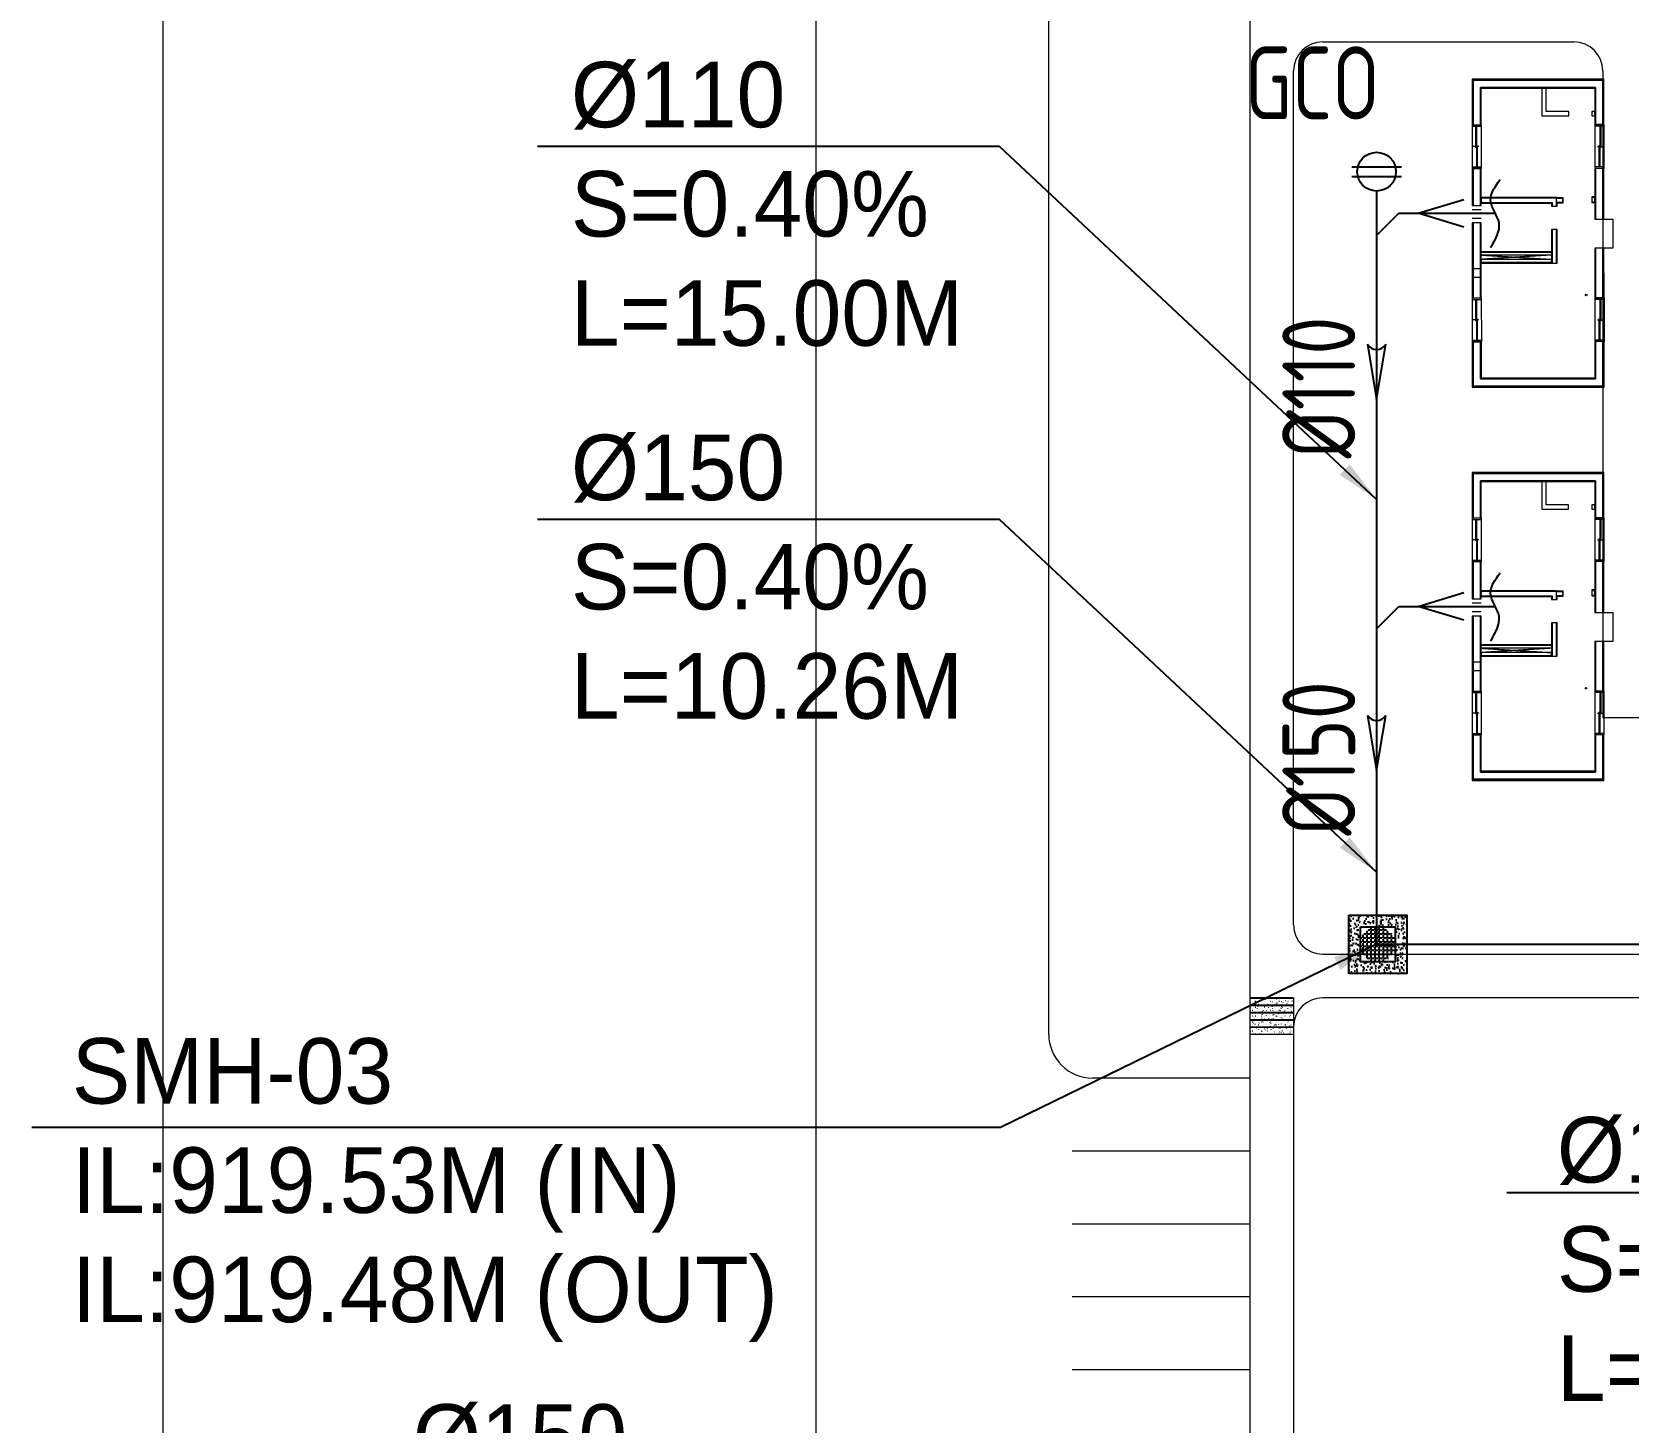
# Model space of a CAD drawing. Header units: metres. Extents: x 6917732 to 8046551, y 3602874 to 4094271.
# Drawn here: x 7139915 to 7194733, y 3946823 to 3994549 of the extents above; entities that cross this region are included whole.
import ezdxf

# ---------------------------------------------------------------- set-up
doc = ezdxf.new("R2010")
doc.units = ezdxf.units.M
doc.header["$LTSCALE"] = 0.5
doc.header["$MEASUREMENT"] = 0
for name, pattern in [('03000 - Plant Layout 1$0$CENTER2', [1.125, 0.75, -0.125, 0.125, -0.125]), ('HIDDEN2', [4.7625, 3.175, -1.5875]), ('MD-PAV-ACCO-1-AR-001-GRF$0$HIDDEN', [9.525, 6.35, -3.175])]:
    doc.linetypes.add(name, pattern=pattern)
doc.layers.get('0').update_dxf_attribs({"linetype": 'CONTINUOUS'})
for name, color, linetype, lineweight in [('AR-WALL-FULL-EXTR', 72, 'CONTINUOUS', 35), ('CI-PED-FOOTPATH', 44, 'CONTINUOUS', 0), ('MD-PAV-ACCO-1-AR-001-GRF$0$AR-FLR (0.2)-Flooring Line', 86, 'CONTINUOUS', 5), ('MD-PAV-ACCO-1-AR-001-GRF$0$AR-G-FURN (0.18)-Loose furniture', 40, 'CONTINUOUS', 9), ('MD-PAV-ACCO-1-AR-001-GRF$0$AR-P-WLI (0.25)-Internal Lining', 7, 'CONTINUOUS', 35), ('MD-PAV-ACCO-1-AR-001-GRF$0$AR-P-WLX (0.25)-External wall', 3, 'CONTINUOUS', 35), ('Sewer Line', 4, 'CONTINUOUS', 25)]:
    doc.layers.add(name, color=color, linetype=linetype, lineweight=lineweight)
for name, color, linetype in [('CI-BUILDING', 2, 'CONTINUOUS'), ('CI-CEN', 1, '03000 - Plant Layout 1$0$CENTER2'), ('CI-FENCE', 4, 'FENCELINE1'), ('CI-ROAD', 11, 'CONTINUOUS'), ('CI-ROAD-CARPARK', 13, 'CONTINUOUS'), ('MD-PAV-ACCO-1-AR-001-GRF$0$AR-HID (0.2)-Hidden linework', 2, 'MD-PAV-ACCO-1-AR-001-GRF$0$HIDDEN'), ('MD-PAV-ACCO-1-AR-001-GRF$0$AR-INSUL', 5, 'CONTINUOUS'), ('MD-PAV-ACCO-1-AR-001-GRF$0$AR-P-FRM (0.2)-window', 20, 'CONTINUOUS'), ('P-Detl-Note', 2, 'CONTINUOUS'), ('RD-TXT', 7, 'CONTINUOUS'), ('SANITARY', 6, 'CONTINUOUS')]:
    doc.layers.add(name, color=color, linetype=linetype)
doc.layers.get('CI-CEN').off()
doc.styles.add('3.5mm', font='ISO3098B.shx', dxfattribs={"height": 3.5})
doc.styles.add('BASE PLAN SEWER$0$Style-font061', font='font061.shx')
doc.styles.add('ROMANS', font='ROMANS.shx', dxfattribs={"width": 0.9})
doc.linetypes.add('FENCELINE1', pattern='A,6.35,-2.54,[133,ltypeshp.shx,S=2.54,R=0,X=-2.54,Y=0],-2.54,25.4', length=36.83)
doc.dimstyles.new('1-200', dxfattribs={"dimtxt": 3000, "dimasz": 3000, "dimexe": 1000, "dimexo": 1000, "dimgap": 1000, "dimtad": 1, "dimdec": 0, "dimdsep": 46, "dimtxsty": 'ROMANS', "dimcen": 0, "dimclrd": 5, "dimclre": 5, "dimclrt": 2, "dimadec": 0, "dimazin": 2, "dimtfac": 1, "dimtdec": 0, "dimtmove": 2, "dimatfit": 2, "dimfxl": 1, "dimtolj": 1, "dimtzin": 0, "dimlwd": -1, "dimlwe": -1, "dimarcsym": 0})
pattern_1 = [(0, (7213931.9, 3958531.54), (406.4, 101.6), [16.764, -288.036, 16.764, -288.036, -1625.6]), (0, (7213931.9, 3958531.54), (406.4, 101.6), [-609.6, 16.764, -592.836, 16.764, -288.036, -711.2]), (0, (7213931.9, 3958531.54), (406.4, 101.6), [-1524, 16.764, -186.436, 16.764, -491.236]), (120, (7214084.3, 3958582.34), (-291.18818, 301.15272), [16.764, -288.036, 16.764, -288.036, -1625.6]), (120, (7214084.3, 3958582.34), (-291.18818, 301.15272), [-609.6, 16.764, -592.836, 16.764, -288.036, -711.2]), (120, (7214084.3, 3958582.34), (-291.18818, 301.15272), [-1524, 16.764, -186.436, 16.764, -491.236]), (240, (7214135.1, 3958785.54), (-115.21182, -402.75272), [16.764, -288.036, 16.764, -288.036, -1625.6]), (240, (7214135.1, 3958785.54), (-115.21182, -402.75272), [-609.6, 16.764, -592.836, 16.764, -288.036, -711.2]), (240, (7214135.1, 3958785.54), (-115.21182, -402.75272), [-1524, 16.764, -186.436, 16.764, -491.236])]

# ---------------------------------------------------------------- blocks, each defined once
blk = doc.blocks.new('flow direction')
at = {"layer": 'Sewer Line'}
for p, q in [((40, 70), (-380, 0)), ((-380, 0), (40, -70))]:
    blk.add_line(p, q, dxfattribs=at)
blk.add_arc((82, 0), 81.6, 120.66, 239.34, dxfattribs=at)
blk = doc.blocks.new('egrtg')
at = {"layer": 'AR-WALL-FULL-EXTR', "color": 15, "lineweight": 0}
for points in [[(-6648, -150), (-6648, 163)], [(-6348, -150), (-6348, 163)], [(-4625, -150), (-4625, 163)], [(-4325, -150), (-4325, 163)]]:
    blk.add_lwpolyline(points, dxfattribs=at)
at = {"layer": 'MD-PAV-ACCO-1-AR-001-GRF$0$AR-FLR (0.2)-Flooring Line', "color": 15, "lineweight": 0, "ltscale": 0.25}
blk.add_lwpolyline([(-4645, -4363), (-4645, -4663), (-5645, -4663), (-5645, -4363)], dxfattribs=at)
at = {"layer": 'MD-PAV-ACCO-1-AR-001-GRF$0$AR-G-FURN (0.18)-Loose furniture', "color": 15, "lineweight": 0}
blk.add_circle((-7247, -3750), 25, dxfattribs=at)
at = {"layer": 'MD-PAV-ACCO-1-AR-001-GRF$0$AR-HID (0.2)-Hidden linework', "color": 15, "lineweight": 0}
for points in [[(-5875, -2560), (-6025, -150)], [(-5875, -150), (-6025, -2560)]]:
    blk.add_lwpolyline(points, dxfattribs=at)
at = {"layer": 'MD-PAV-ACCO-1-AR-001-GRF$0$AR-INSUL', "color": 15, "lineweight": 0}
blk.add_lwpolyline([(-1400, 163), (-1400, -87)], dxfattribs=at)
at = {"layer": 'MD-PAV-ACCO-1-AR-001-GRF$0$AR-P-FRM (0.2)-window', "color": 15, "lineweight": 0}
for p, q in [((-8850, 163), (-8850, -150)), ((-7350, 163), (-8850, 163)), ((-8800, 163), (-8800, -150)), ((-7400, 20), (-8800, 20)), ((-7400, 50), (-8130, 50)), ((-8130, 20), (-8130, 50)), ((-8100, -60), (-8100, 163)), ((-8070, -10), (-8070, 20)), ((-7400, 163), (-7400, -150)), ((-7350, 163), (-7350, -150)), ((-2900, 163), (-2900, -150)), ((-1400, 163), (-2900, 163)), ((-2850, 163), (-2850, -150)), ((-1450, 20), (-2850, 20)), ((-1450, 50), (-2180, 50)), ((-2180, 20), (-2180, 50)), ((-2150, -60), (-2150, 163)), ((-2120, -10), (-2120, 20)), ((-1450, 163), (-1450, -150)), ((-1400, 163), (-1400, -150)), ((-7350, -150), (-8850, -150)), ((-8070, -10), (-8800, -10)), ((-1400, -150), (-2900, -150)), ((-2120, -10), (-2850, -10)), ((-8850, -4363), (-8850, -4050)), ((-7350, -4050), (-8850, -4050)), ((-7350, -4363), (-8850, -4363)), ((-8800, -4363), (-8800, -4050)), ((-8070, -4190), (-8800, -4190)), ((-7400, -4220), (-8800, -4220)), ((-8130, -4220), (-8130, -4250)), ((-7400, -4250), (-8130, -4250)), ((-8100, -4140), (-8100, -4363)), ((-8070, -4190), (-8070, -4220)), ((-7400, -4363), (-7400, -4050)), ((-7350, -4363), (-7350, -4050)), ((-2900, -4363), (-2900, -4050)), ((-1400, -4050), (-2900, -4050)), ((-1400, -4363), (-2900, -4363)), ((-2850, -4363), (-2850, -4050)), ((-2120, -4190), (-2850, -4190)), ((-1450, -4220), (-2850, -4220)), ((-2180, -4220), (-2180, -4250)), ((-1450, -4250), (-2180, -4250)), ((-2150, -4140), (-2150, -4363)), ((-2120, -4190), (-2120, -4220)), ((-1450, -4363), (-1450, -4050)), ((-1400, -4363), (-1400, -4050))]:
    blk.add_line(p, q, dxfattribs=at)
at = {"layer": 'MD-PAV-ACCO-1-AR-001-GRF$0$AR-P-WLI (0.25)-Internal Lining', "color": 15, "lineweight": 0, "ltscale": 0.25}
for points in [[(-6025, -150), (-6150, -150), (-6150, -2560), (-6025, -2560)], [(-5750, -2560), (-5875, -2560), (-5875, -150), (-5750, -150)], [(-3900, -150), (-4100, -150), (-4100, -2560), (-4200, -2560), (-4200, -2760), (-4100, -2760), (-4100, -2735), (-3955, -2735), (-3900, -2735)], [(-3925, -150), (-4075, -150), (-4075, -2585), (-4200, -2585), (-4200, -2735), (-4075, -2735), (-4075, -2950), (-3955, -2950), (-3925, -2950)], [(-6150, -2760), (-5000, -2760), (-5000, -2560), (-6150, -2560)], [(-6150, -2735), (-5000, -2735), (-5000, -2585), (-6150, -2585)], [(-150, -2224), (-1100, -2224), (-1100, -3150), (-950, -3150), (-950, -2374), (-150, -2374)], [(-3875, -3950), (-4075, -3950), (-4075, -4050), (-3875, -4050)], [(-3900, -3950), (-4050, -3950), (-4050, -4050), (-3900, -4050)], [(-950, -3950), (-1050, -3950), (-1100, -3950), (-1100, -4050), (-950, -4050)]]:
    blk.add_lwpolyline(points, close=True, dxfattribs=at)
for points in [[(-6125, -150), (-6125, -2560)], [(-5775, -150), (-5775, -2560)]]:
    blk.add_lwpolyline(points, dxfattribs=at)
at = {"layer": 'MD-PAV-ACCO-1-AR-001-GRF$0$AR-P-WLI (0.25)-Internal Lining', "color": 15, "lineweight": 0}
for points in [[(-4100, -2735), (-3900, -2735), (-3900, -2950), (-4100, -2950)], [(-4075, -2735), (-3925, -2735), (-3925, -2950), (-4075, -2950)]]:
    blk.add_lwpolyline(points, close=True, dxfattribs=at)
at = {"layer": 'MD-PAV-ACCO-1-AR-001-GRF$0$AR-P-WLX (0.25)-External wall', "color": 15, "lineweight": 0}
for points in [[(-8850, 163), (-10413, 163), (-10413, -4363), (-8850, -4363), (-8850, -4325), (-10375, -4325), (-10375, 125), (-8850, 125)], [(-8850, 125), (-10375, 125), (-10375, -4325), (-8850, -4325), (-8850, -4113), (-8850, -4075), (-10125, -4075), (-10125, -125), (-8850, -125)], [(-4775, 163), (-7350, 163), (-7350, 125), (-4775, 125)], [(-4775, 125), (-7350, 125), (-7350, -87), (-7350, -125), (-4775, -125)], [(-2900, 163), (-4175, 163), (-4175, 125), (-2900, 125)], [(-2900, 125), (-4175, 125), (-4175, -87), (-4175, -125), (-2900, -125), (-2900, -87)], [(163, 163), (-1400, 163), (-1400, 125), (125, 125), (125, -4325), (-1400, -4325), (-1400, -4363), (163, -4363)], [(125, 125), (-1400, 125), (-1400, -125), (-125, -125), (-125, -4075), (-1400, -4075), (-1400, -4325), (125, -4325)], [(-10100, -150), (-8850, -150), (-8850, -125), (-10125, -125), (-10125, -4075), (-8850, -4075), (-8850, -4050), (-10100, -4050)], [(-4775, -125), (-7350, -125), (-7350, -150), (-4775, -150)], [(-2900, -125), (-4175, -125), (-4175, -150), (-2900, -150)], [(-125, -125), (-1400, -125), (-1400, -150), (-150, -150), (-150, -4050), (-1400, -4050), (-1400, -4075), (-125, -4075)], [(-5645, -4050), (-7350, -4050), (-7350, -4075), (-5645, -4075)], [(-5645, -4075), (-7350, -4075), (-7350, -4325), (-5645, -4325), (-5645, -4213)], [(-5645, -4325), (-7350, -4325), (-7350, -4363), (-5645, -4363)], [(-2900, -4050), (-4645, -4050), (-4645, -4075), (-2900, -4075)], [(-2900, -4113), (-2900, -4075), (-4645, -4075), (-4645, -4325), (-2900, -4325)], [(-2900, -4325), (-4645, -4325), (-4645, -4363), (-2900, -4363)]]:
    blk.add_lwpolyline(points, close=True, dxfattribs=at)
blk.add_lwpolyline([(-1400, 163), (-1400, -87)], dxfattribs=at)
blk = doc.blocks.new('sdsxdc')
at = {"layer": 'CI-PED-FOOTPATH', "lineweight": 0}
h = blk.add_hatch(dxfattribs=at)
h.set_pattern_fill('FP_2', color=15, style=0, pattern_type=2)
h.set_pattern_definition(pattern_1)
h.paths.add_polyline_path([(7182179, 3961134), (7183245, 3961134), (7183245, 3961384), (7181742, 3961384), (7181742, 3961134), (7182161, 3961134)], flags=0)
h = blk.add_hatch(dxfattribs=at)
h.set_pattern_fill('FP_2', color=15, style=0, pattern_type=2)
h.set_pattern_definition(pattern_1)
h.paths.add_polyline_path([(7181742, 3960884), (7183245, 3960884), (7183245, 3961134), (7181742, 3961134)], flags=0)
h = blk.add_hatch(dxfattribs=at)
h.set_pattern_fill('FP_2', color=15, style=0, pattern_type=2)
h.set_pattern_definition(pattern_1)
h.paths.add_polyline_path([(7181748, 3960634), (7183245, 3960634), (7183245, 3960884), (7181742, 3960884), (7181742, 3960634), (7181745, 3960634)], flags=0)
h = blk.add_hatch(dxfattribs=at)
h.set_pattern_fill('FP_2', color=15, style=0, pattern_type=2)
h.set_pattern_definition(pattern_1)
h.paths.add_polyline_path([(7181742, 3960384), (7183245, 3960384), (7183245, 3960634), (7181742, 3960634)], flags=0)
h = blk.add_hatch(dxfattribs=at)
h.set_pattern_fill('FP_2', color=15, style=0, pattern_type=2)
h.set_pattern_definition(pattern_1)
h.paths.add_polyline_path([(7183231, 3960134), (7183245, 3960134), (7183245, 3960384), (7181742, 3960384), (7181742, 3960134), (7183134, 3960134)], flags=0)
at = {"layer": 'CI-BUILDING', "color": 15, "linetype": 'Continuous', "lineweight": 0, "const_width": 1, "elevation": 33, "flags": 128}
for points in [[(7189418, 3992890), (7189417, 3982391), (7193868, 3982390), (7193868, 3992890)], [(7189417, 3979391), (7189417, 3968891), (7193867, 3968890), (7193868, 3979390)]]:
    blk.add_lwpolyline(points, close=True, dxfattribs=at)
at = {"layer": 'CI-FENCE', "color": 15, "linetype": 'FENCELINE1', "lineweight": 0, "ltscale": 0.5}
blk.add_line((7144416, 4067566, 33), (7144416, 3992921, 33), dxfattribs=at)
at = {"layer": 'CI-FENCE', "color": 15, "linetype": 'FENCELINE1', "lineweight": 0, "ltscale": 0.5, "elevation": 33, "flags": 128}
blk.add_lwpolyline([(7144416, 3992921), (7144416, 3864969)], dxfattribs=at)
at = {"layer": 'CI-PED-FOOTPATH', "color": 15, "lineweight": 0}
for p, q in [((7184246, 3994209, 0), (7192868, 3994209, 0)), ((7183245, 3963889, 0), (7183246, 3993210, 0)), ((7193868, 3993209, 0), (7193867, 3971001, 0)), ((7183245, 3961384), (7181742, 3961384)), ((7181742, 3961384), (7181742, 3961134)), ((7183245, 3961365), (7181742, 3961365)), ((7183245, 3961384), (7183245, 3961134)), ((7221869, 3961387, 0), (7184245, 3961389, 0)), ((7181742, 3961134), (7181742, 3960884)), ((7183245, 3961134), (7181742, 3961134)), ((7183245, 3961115), (7181742, 3961115)), ((7181742, 3960884), (7181742, 3960634)), ((7183245, 3960884), (7181742, 3960884)), ((7183245, 3960865), (7181742, 3960865)), ((7181742, 3960634), (7181742, 3960384)), ((7183245, 3960634), (7181742, 3960634)), ((7183245, 3961134), (7183245, 3960884)), ((7183245, 3960884), (7183245, 3960634)), ((7183245, 3960634), (7183245, 3960384)), ((7183245, 3960615), (7181742, 3960615)), ((7181742, 3960384), (7181742, 3960134)), ((7183245, 3960384), (7181742, 3960384)), ((7183245, 3960365), (7181742, 3960365)), ((7183245, 3960134), (7181742, 3960134)), ((7183245, 3960389, 0), (7183243, 3930208, 0)), ((7183245, 3960384), (7183245, 3960134))]:
    blk.add_line(p, q, dxfattribs=at)
at = {"layer": 'CI-PED-FOOTPATH', "color": 15, "lineweight": 0, "elevation": 33, "flags": 128}
blk.add_lwpolyline([(7219275, 4039708), (7189930, 4039708, 0.413779), (7181748, 4031539), (7181745, 3958632)], format="xyb", dxfattribs=at)
at = {"layer": 'CI-PED-FOOTPATH', "color": 15, "lineweight": 0, "elevation": 33}
blk.add_lwpolyline([(7184245, 3962889), (7221880, 3962887, 0.414231), (7222880, 3963887), (7222880, 3970001, 0.414214), (7221880, 3971001), (7193867, 3971001)], format="xyb", dxfattribs=at)
at = {"layer": 'CI-PED-FOOTPATH', "color": 15, "lineweight": 0}
for centre, start, end in [((7184246, 3993209, 0), 89.9979, 179.9967), ((7192868, 3993209, 0), 359.9979, 89.9979), ((7184245, 3963889, 0), 179.9967, 269.9967), ((7184245, 3960389, 0), 89.9967, 179.9967)]:
    blk.add_arc(centre, 1000, start, end, dxfattribs=at)
at = {"layer": 'CI-ROAD', "color": 15, "lineweight": 0}
for p, q in [((7174838, 3960133, 33), (7174843, 4026310, 33)), ((7166840, 3995836, 33), (7166832, 3845870, 239)), ((7181742, 3958632, 33), (7176338, 3958633, 33))]:
    blk.add_line(p, q, dxfattribs=at)
at = {"layer": 'CI-ROAD', "color": 15, "lineweight": 0, "elevation": 33, "flags": 128}
blk.add_lwpolyline([(7181745, 3958632), (7181744, 3931132)], dxfattribs=at)
at = {"layer": 'CI-ROAD', "color": 15, "lineweight": 0}
blk.add_arc((7176338, 3960133, 33), 1500, 179.9953, 269.9975, dxfattribs=at)
at = {"layer": 'CI-ROAD-CARPARK', "color": 15, "lineweight": 0, "elevation": 33, "flags": 128}
for points in [[(7175642, 3956133), (7181742, 3956132)], [(7175642, 3953633), (7181742, 3953632)], [(7175642, 3951133), (7181742, 3951132)], [(7175642, 3948633), (7181742, 3948632)]]:
    blk.add_lwpolyline(points, dxfattribs=at)
blk = doc.blocks.new('A$C65520D9C')
at = {"rotation": 90.00342189590145}
for p in [(-305113, -74801, 0), (-305114, -88301, 0)]:
    blk.add_blockref('egrtg', p, dxfattribs=at)
at = {"layer": 'CI-CEN', "color": 8, "linetype": 'HIDDEN2', "lineweight": 0, "ltscale": 2000}
blk.add_blockref('sdsxdc', (-7494656, -4067566, -33), dxfattribs=at)
blk = doc.blocks.new('A$C021B369C')
at = {"layer": 'RD-TXT', "color": 2}
blk.add_blockref('A$C65520D9C', (0, 0), dxfattribs=at)

msp = doc.modelspace()

# ---------------------------------------------------------------- hatches: boundary and pattern name
at = {"layer": 'Sewer Line'}
h = msp.add_hatch(dxfattribs=at)
h.set_pattern_fill('AR-CONC', color=8, scale=2)
h.set_pattern_definition([(50, (6609508.1, 3831289.35), (364.36934, -31.87817), [38.1, -419.1]), (355, (6609508.1, 3831289.35), (-70.48684, 382.1137), [30.48, -335.28117]), (100.451445, (6609538.45, 3831286.7), (293.8825, 350.2355), [32.38002, -356.1805]), (46.1842, (6609508.1, 3831390.95), (542.15808, -84.08466), [57.15, -628.65]), (96.63556, (6609553.27, 3831383.95), (474.80827, 494.85225), [48.57005, -534.2712]), (351.18415, (6609508.1, 3831390.95), (474.80827, 494.85225), [45.71993, -502.91946]), (21, (6609558.9, 3831365.55), (303.22878, -204.5304), [38.1, -419.1]), (326, (6609558.9, 3831365.55), (123.60406, 368.37593), [30.48, -335.28]), (71.451445, (6609584.16, 3831348.5), (426.83284, 163.84554), [32.38002, -356.17988]), (37.5, (6609508.09, 3831289.35), (6.177207, 169.110078), [0, -331.216, 0, -340.36, 0, -336.55]), (7.5, (6609508.09, 3831289.35), (133.639325, 200.36115), [0, -194.056, 0, -323.596, 0, -128.27]), (327.5, (6609394.8, 3831289.35), (271.18119, -11.457488), [0, -127, 0, -396.24, 0, -525.78]), (317.5, (6609344, 3831289.35), (296.25836, 50.85298), [0, -165.1, 0, -263.144, 0, -373.38])])
h.paths.add_polyline_path([(7185137.6, 3964224.7), (7187137.6, 3964224.7), (7187137.6, 3962224.7), (7185137.6, 3962224.7)])
h.paths.add_polyline_path([(7185537.6, 3963824.7), (7186737.6, 3963824.7), (7186737.6, 3962624.7), (7185537.6, 3962624.7)], flags=16)
h = msp.add_hatch(dxfattribs=at)
h.set_pattern_fill('ANGLE', color=8, scale=20)
h.set_pattern_definition([(0, (6609508.09, 3831289.35), (0, 139.7), [101.6, -38.1]), (90, (6609508.09, 3831289.35), (-139.7, 9e-15), [101.6, -38.1])])
edge = h.paths.add_edge_path()
edge.add_arc((7186137.6, 3963224.7), 600, 0, 360)

# ---------------------------------------------------------------- linework, layer by layer
for p, q in [((7185241.7, 3989920.6, 32.9), (7186954.2, 3989920.6, 32.9)), ((7185241.7, 3989583.2, 32.9), (7186954.2, 3989583.2, 32.9)), ((7186097.9, 3989087.7, 32.9), (7186097.9, 3963230, 39.9)), ((7187527.3, 3988324.8, 32.9), (7189091.1, 3988798.7, 32.9)), ((7186097.9, 3987561.8, 32.9), (7186860.9, 3988324.8, 32.9)), ((7186860.9, 3988324.8, 32.9), (7190175.3, 3988324.7, 32.9)), ((7189091.1, 3987850.8, 32.9), (7187527.3, 3988324.8, 32.9)), ((7187526.3, 3974824.9, 32.9), (7189090.2, 3975298.9, 32.9)), ((7186097.6, 3974061.9, 32.9), (7186860.6, 3974824.9, 32.9)), ((7186859.9, 3974824.9, 32.9), (7190174.3, 3974824.9, 32.9)), ((7189090.2, 3974351, 32.9), (7187526.3, 3974824.9, 32.9)), ((7186097.9, 3963230, 37.1), (7277455, 3963225, -129.1))]:
    msp.add_line(p, q, dxfattribs=at)
at = {"layer": 'Sewer Line', "color": 0, "elevation": 39.9}
for points in [[(7185137.6, 3964224.7), (7187137.6, 3964224.7), (7187137.6, 3962224.7), (7185137.6, 3962224.7)], [(7185537.6, 3963824.7), (7186737.6, 3963824.7), (7186737.6, 3962624.7), (7185537.6, 3962624.7)]]:
    msp.add_lwpolyline(points, close=True, dxfattribs=at)
at = {"layer": 'Sewer Line'}
msp.add_circle((7186097.9, 3989751.9, 32.9), 664.2, dxfattribs=at)
for points in [[(7190011.8, 3987146.4, 32.9), (7190302.9, 3987988.1, 32.9), (7190011.8, 3988765.1, 32.9), (7190335.3, 3989477.3, 32.9)], [(7190010.8, 3973646.6, 32.9), (7190302, 3974488.3, 32.9), (7190010.8, 3975265.2, 32.9), (7190334.3, 3975977.5, 32.9)]]:
    msp.add_spline(points, degree=3, dxfattribs=at)

# ---------------------------------------------------------------- block references
at = {"layer": 'RD-TXT', "color": 2, "lineweight": -3}
msp.add_blockref('A$C021B369C', (7494655.6, 4067566.2, 32.9), dxfattribs=at)
at = {"layer": 'Sewer Line', "xscale": 4.5, "yscale": 4.5, "zscale": 4.5, "rotation": 89.99999999999999}
for p in [(7186097.9, 3983644.9, 35.3), (7186097.9, 3970905, 35.3)]:
    msp.add_blockref('flow direction', p, dxfattribs=at)

# ---------------------------------------------------------------- texts
at = {"layer": 'P-Detl-Note', "ltscale": 10, "char_height": 2250, "attachment_point": 1, "style": 'BASE PLAN SEWER$0$Style-font061'}
for s, insert, width in [('%%C110\\PS=0.40%\\PL=15.00M', (7158426.6, 3993525.2, -0.3), 22122.162), ('%%C150\\PS=0.40%\\PL=10.26M', (7158426.6, 3980723, -0.3), 22122.162), ('SMH-03 \\PIL:919.53M (IN)\\PIL:919.48M (OUT)', (7141284.6, 3960005, -311.8), 38590.997), ('%%C150\\PS=0.40%\\PL=90.55M', (7192288.1, 3957297.5, -17.2), 22122.162), ('%%C150\\PS=0.40%\\PL=39.35M', (7152996.2, 3947436.1), 22122.162)]:
    msp.add_mtext(s, dxfattribs=dict(at, insert=insert, width=width))
at = {"layer": 'RD-TXT', "color": 2, "style": '3.5mm', "width": 0.8}
msp.add_text('GCO', height=2500, dxfattribs=at).set_placement((7181578, 3991547.3, -38350.2))
for s, p in [('%%C110', (7185360.5, 3979907.8, -37791.4)), ('%%C150', (7185360.5, 3966956.3, -37791.4))]:
    msp.add_text(s, height=2500, rotation=90, dxfattribs=at).set_placement(p)

# ---------------------------------------------------------------- leaders
at = {"layer": 'RD-TXT', "color": 3, "lineweight": -3}
for points in [[(7186097.9, 3978499.6, 35.8), (7173141.4, 3990617, 35.8), (7157272.9, 3990617, 35.8)], [(7186097.9, 3965697.4, 35.8), (7173141.4, 3977814.8, 35.8), (7157272.9, 3977814.8, 35.8)]]:
    msp.add_leader(points, dimstyle='1-200', override={"dimasz": 1500, "dimexe": 100, "dimexo": 100, "dimgap": 1000, "dimtad": 0, "dimaunit": 1, "dimadec": 3, "dimfxl": 10, "dimtfill": 1, "dimarcsym": 2}, dxfattribs=at)
at = {"layer": 'SANITARY', "color": 3, "lineweight": -3}
for points in [[(7186097.9, 3963230, 37.1), (7173177.8, 3956937.3, 37.1), (7139914.6, 3956937.3, 37.1)], [(7212983.3, 3963273.7, 65.8), (7212983.3, 3954692.9, 65.8), (7190573.8, 3954692.9, 65.8)]]:
    msp.add_leader(points, dimstyle='1-200', override={"dimasz": 1500, "dimexe": 100, "dimexo": 100, "dimtad": 0, "dimaunit": 1, "dimadec": 3, "dimfxl": 10, "dimtfill": 1, "dimarcsym": 2}, dxfattribs=at)

doc.saveas('drawing.dxf')
